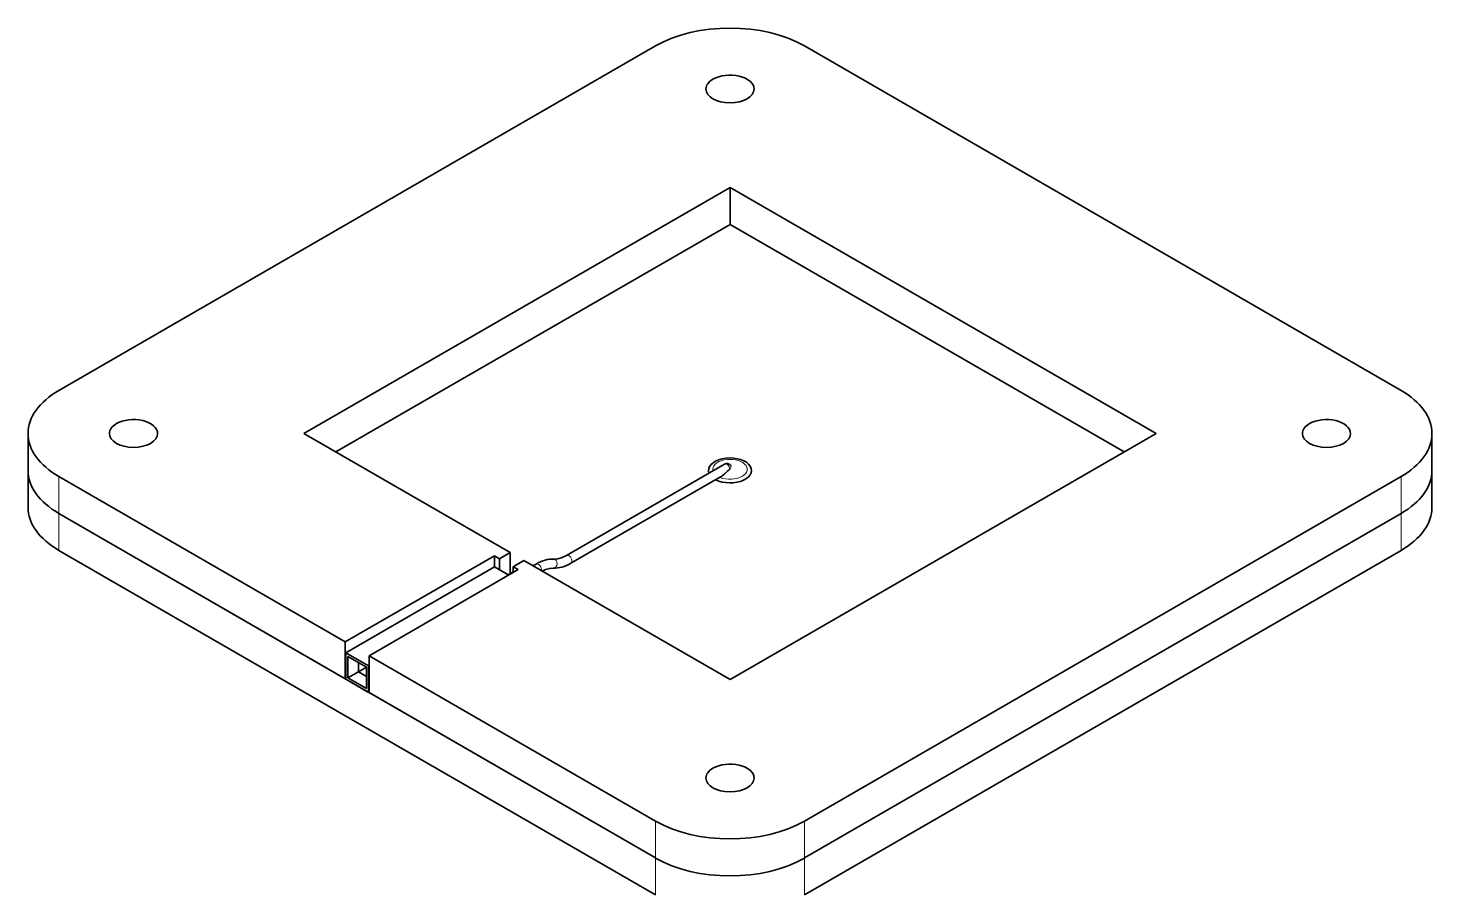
# Model space of a CAD drawing. Extents: x 342 to 941, y 168 to 756.
# Drawn here: x 730.8 to 824, y 550.7 to 608.2 of the extents above; entities that cross this region are included whole.
import ezdxf

# ---------------------------------------------------------------- set-up
doc = ezdxf.new("R2010")
doc.units = 0

msp = doc.modelspace()

# ---------------------------------------------------------------- linework, layer by layer
at = {"color": 7, "lineweight": 35}
for p, q in [((772.445, 607.032), (732.847, 584.17)), ((821.942, 584.17), (782.344, 607.032)), ((749.111, 581.313), (777.395, 597.643)), ((805.679, 581.313), (777.395, 597.643)), ((751.232, 580.088), (777.395, 595.193)), ((803.558, 580.088), (777.395, 595.193)), ((777.395, 564.983), (805.679, 581.313)), ((732.847, 578.455), (751.851, 567.483)), ((782.344, 555.593), (821.942, 578.455)), ((732.847, 576.005), (751.851, 565.034)), ((772.445, 553.144), (732.847, 576.005)), ((782.344, 553.144), (821.942, 576.005)), ((782.344, 553.144), (821.942, 576.005)), ((772.445, 550.694), (732.847, 573.556)), ((782.344, 550.694), (821.942, 573.556)), ((753.442, 566.565), (772.445, 555.593)), ((753.442, 564.115), (772.445, 553.144))]:
    msp.add_line(p, q, dxfattribs=at)
at = {"color": 7, "lineweight": 35, "ltscale": 0.061238}
for p, q in [((777.395, 595.193), (777.395, 597.643)), ((730.797, 578.863), (730.797, 576.414)), ((823.993, 578.863), (823.993, 576.414)), ((751.851, 565.034), (751.851, 567.483))]:
    msp.add_line(p, q, dxfattribs=at)
at = {"color": 7, "lineweight": 35, "ltscale": 0.061237}
for p, q in [((730.797, 578.863), (730.797, 581.313)), ((823.993, 578.863), (823.993, 581.313)), ((753.442, 564.115), (753.442, 566.565))]:
    msp.add_line(p, q, dxfattribs=at)
at = {"color": 7, "lineweight": 35, "ltscale": 0.394979}
for p, q in [((762.793, 573.413), (749.111, 581.313)), ((763.712, 572.882), (777.395, 564.983))]:
    msp.add_line(p, q, dxfattribs=at)
at = {"color": 7, "lineweight": 35, "ltscale": 0.302938}
msp.add_line((766.539, 573.227), (777.033, 579.286), dxfattribs=at)
at = {"color": 7, "lineweight": 13, "ltscale": 0.061237}
for p, q in [((732.847, 576.005), (732.847, 578.455)), ((821.942, 576.005), (821.942, 573.556)), ((772.445, 553.144), (772.445, 555.593)), ((782.344, 553.144), (782.344, 555.593)), ((772.445, 553.144), (772.445, 550.694)), ((782.344, 553.144), (782.344, 550.694))]:
    msp.add_line(p, q, dxfattribs=at)
at = {"color": 7, "lineweight": 35, "ltscale": 0.286443}
msp.add_line((766.839, 572.708), (776.761, 578.437), dxfattribs=at)
at = {"color": 7, "lineweight": 13, "ltscale": 0.061238}
for p, q in [((821.942, 576.005), (821.942, 578.455)), ((732.847, 576.005), (732.847, 573.556))]:
    msp.add_line(p, q, dxfattribs=at)
at = {"color": 7, "lineweight": 35, "ltscale": 0.285773}
for p, q in [((751.851, 567.483), (761.75, 573.199)), ((753.442, 566.565), (763.341, 572.28))]:
    msp.add_line(p, q, dxfattribs=at)
at = {"color": 7, "lineweight": 35, "ltscale": 0.018372}
for p, q in [((761.75, 572.464), (761.75, 573.199)), ((762.086, 572.27), (762.086, 573.005))]:
    msp.add_line(p, q, dxfattribs=at)
at = {"color": 7, "lineweight": 35, "ltscale": 0.009696}
for p, q in [((761.75, 573.199), (762.086, 573.005)), ((763.341, 572.28), (763.005, 572.474))]:
    msp.add_line(p, q, dxfattribs=at)
at = {"color": 7, "lineweight": 35, "ltscale": 0.020414}
for p, q in [((762.086, 573.005), (762.793, 573.413)), ((752.027, 565.095), (752.734, 565.503))]:
    msp.add_line(p, q, dxfattribs=at)
at = {"color": 7, "lineweight": 35, "ltscale": 0.035242}
msp.add_line((762.793, 572.003), (762.793, 573.413), dxfattribs=at)
at = {"color": 7, "lineweight": 35, "ltscale": 0.284753}
msp.add_line((751.886, 566.769), (761.75, 572.464), dxfattribs=at)
at = {"color": 7, "lineweight": 35, "ltscale": 0.027557}
msp.add_line((762.705, 571.913), (761.75, 572.464), dxfattribs=at)
at = {"color": 7, "lineweight": 35, "ltscale": 0.020412}
msp.add_line((763.005, 572.474), (763.712, 572.882), dxfattribs=at)
at = {"color": 7, "lineweight": 35, "ltscale": 0.009695}
msp.add_line((763.005, 572.086), (763.005, 572.474), dxfattribs=at)
at = {"color": 7, "lineweight": 35, "ltscale": 0.005861}
msp.add_line((764.314, 572.535), (764.517, 572.652), dxfattribs=at)
at = {"color": 7, "lineweight": 35, "ltscale": 0.009666}
msp.add_line((762.67, 571.933), (763.005, 572.126), dxfattribs=at)
at = {"color": 7, "lineweight": 35, "ltscale": 0.043887}
for p, q in [((753.406, 565.891), (751.886, 566.769)), ((753.406, 564.136), (753.406, 565.891))]:
    msp.add_line(p, q, dxfattribs=at)
at = {"color": 7, "lineweight": 35, "ltscale": 0.043886}
msp.add_line((751.886, 566.769), (751.886, 565.013), dxfattribs=at)
at = {"color": 7, "lineweight": 35, "ltscale": 0.035722}
for p, q in [((752.027, 565.095), (752.027, 566.524)), ((753.265, 565.809), (753.265, 564.381))]:
    msp.add_line(p, q, dxfattribs=at)
at = {"color": 7, "lineweight": 35, "ltscale": 0.035723}
for p, q in [((752.027, 566.524), (753.265, 565.809)), ((753.265, 564.381), (752.027, 565.095))]:
    msp.add_line(p, q, dxfattribs=at)
at = {"color": 7, "lineweight": 35, "ltscale": 0.015309}
for p, q in [((752.734, 565.503), (752.734, 566.116)), ((753.265, 565.197), (752.734, 565.503))]:
    msp.add_line(p, q, dxfattribs=at)
at = {"color": 7, "lineweight": 35, "ltscale": 0.01531}
msp.add_line((752.734, 565.503), (753.265, 565.809), dxfattribs=at)
at = {"color": 7, "lineweight": 35, "ltscale": 0.00102}
for p, q in [((753.406, 565.891), (753.442, 565.911)), ((753.406, 564.136), (753.442, 564.156))]:
    msp.add_line(p, q, dxfattribs=at)
at = {"color": 7, "lineweight": 35, "ltscale": 0.001021}
msp.add_line((751.851, 565.034), (751.886, 565.054), dxfattribs=at)
at = {"color": 7, "lineweight": 35, "ltscale": 0.043888}
msp.add_line((751.886, 565.013), (753.406, 564.136), dxfattribs=at)
at = {"color": 7, "lineweight": 13}
for points in [[(777.194, 578.759), (776.974, 578.556), (776.848, 578.457), (776.744, 578.393)], [(777.178, 578.779), (776.972, 578.592), (776.857, 578.5), (776.761, 578.437)]]:
    msp.add_lwpolyline(points, dxfattribs=at)
at = {"color": 7, "lineweight": 35}
for points in [[(766.539, 573.227), (766.25, 573.087), (765.968, 573.002), (765.723, 572.979), (765.692, 572.98)], [(765.663, 572.38), (765.426, 572.365), (765.146, 572.289), (764.916, 572.187)]]:
    msp.add_lwpolyline(points, dxfattribs=at)
msp.add_arc((777.183, 579.026), 0.3, 25.94334, 119.99996, dxfattribs=at)
at = {"color": 7, "lineweight": 13}
for centre, radius, start, end in [((779.76, 576.041), 3.763, 129.05473, 133.32466), ((779.701, 576.169), 3.605, 129.6217, 134.07224), ((777.424, 578.976), 0.0374, 200.38554, 235.17738), ((776.418, 578.998), 0.687, 283.19973, 298.27706), ((776.675, 578.371), 0.0713, 17.57351, 41.95693)]:
    msp.add_arc(centre, radius, start, end, dxfattribs=at)
at = {"color": 7, "lineweight": 35}
for centre, major_axis, ratio, start_param, end_param in [((777.395, 604.174), (7, 0), 0.57735, 0.785398, 2.356194), ((777.395, 604.174), (1.6, 0), 0.57735, 0, 2.356194), ((777.395, 604.174), (1.6, 0), 0.57735, 2.356194, 3.141593), ((777.395, 604.174), (1.6, 0), 0.57735, 3.141593, 6.283185), ((737.797, 581.313), (7, 0), 0.57735, 2.356194, 3.141593), ((816.993, 581.313), (7, 0), 0.57735, 6.283185, 7.068583), ((737.797, 581.313), (1.6, 0), 0.57735, 2.356194, 3.141593), ((737.797, 581.313), (1.6, 0), 0.57735, 0, 2.356194), ((816.993, 581.313), (1.6, 0), 0.57735, 2.356194, 3.141593), ((816.993, 581.313), (1.6, 0), 0.57735, 0, 2.356194), ((737.797, 581.313), (7, 0), 0.57735, 3.141593, 3.926991), ((737.797, 581.313), (1.6, 0), 0.57735, 3.141593, 6.283185), ((816.993, 581.313), (1.6, 0), 0.57735, 3.141593, 6.283185), ((816.993, 581.313), (7, 0), 0.57735, 5.497787, 6.283185), ((777.395, 578.863), (1.431, 0), 0.57735, 3.978914, 9.638433), ((737.797, 578.863), (7, 0), 0.57735, 3.141593, 3.926991), ((737.797, 578.863), (-7, 0), 0.57735, 6.283185, 7.068583), ((816.993, 578.863), (7, 0), 0.57735, 5.497787, 6.283185), ((816.993, 578.863), (-7, 0), 0.57735, 2.356194, 3.141593), ((737.797, 576.414), (-7, 0), 0.57735, 6.283185, 7.068583), ((816.993, 576.414), (-7, 0), 0.57735, 2.356194, 3.141593), ((764.641, 569.489), (-1.586, -3.36), 0.600836, 3.385405, 3.855657), ((766.715, 575.871), (-1.586, -3.36), 0.600836, 0.243812, 0.714064), ((777.395, 558.451), (1.6, 0), 0.57735, 6.283185, 8.63938), ((777.395, 558.451), (1.6, 0), 0.57735, 2.356194, 3.141593), ((777.395, 558.451), (1.6, 0), 0.57735, 3.141593, 6.283185), ((777.395, 558.451), (7, 0), 0.57735, 3.926991, 5.497787), ((777.395, 556.001), (7, 0), 0.57735, 3.926991, 5.497787), ((777.395, 556.001), (-7, 0), 0.57735, 0.785398, 2.356194)]:
    msp.add_ellipse(centre, major_axis=major_axis, ratio=ratio, start_param=start_param, end_param=end_param, dxfattribs=at)
at = {"color": 7, "lineweight": 13}
for centre, major_axis, ratio, start_param, end_param in [((777.395, 578.937), (1.145, 0), 0.57735, 4.107446, 9.569247), ((777.183, 579.026), (0.15, -0.26), 0.57735, 1.016056, 3.141592), ((777.175, 579.077), (-0.289, -0.043), 0.66033, 2.301239, 3.346832), ((766.689, 572.968), (0.15, -0.26), 0.57735, 0, 3.141593), ((764.667, 572.392), (0.15, -0.26), 0.57735, 0.530381, 3.141593), ((765.678, 572.68), (-0.015, -0.3), 0.782703, 6.283131, 9.424723)]:
    msp.add_ellipse(centre, major_axis=major_axis, ratio=ratio, start_param=start_param, end_param=end_param, dxfattribs=at)

doc.saveas('drawing.dxf')
